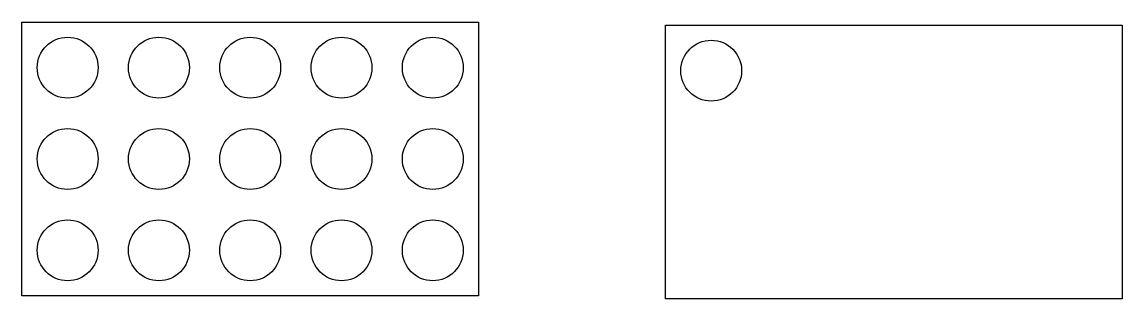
# Model space of a CAD drawing. Header units: millimetres. Extents: x 251 to 974, y 196 to 378.
import ezdxf

# ---------------------------------------------------------------- set-up
doc = ezdxf.new("R2010")
doc.units = ezdxf.units.MM

# ---------------------------------------------------------------- blocks, each defined once
blk = doc.blocks.new('*U1')
blk.add_circle((0, 0), 20)
blk = doc.blocks.new('*U2')
at = {"color": 0, "linetype": 'ByBlock', "lineweight": -2, "transparency": 16777216}
for p in [(0, 0), (60, 0), (120, 0), (180, 0), (240, 0), (0, -60, 60), (60, -60, 60), (120, -60, 60), (180, -60, 60), (240, -60, 60), (0, -120, 120), (60, -120, 120), (120, -120, 120), (180, -120, 120), (240, -120, 120)]:
    blk.add_blockref('*U1', p, dxfattribs=at)

msp = doc.modelspace()

# ---------------------------------------------------------------- linework, layer by layer
for points in [[(251, 378), (551, 378), (551, 198), (251, 198)], [(674, 376), (974, 376), (974, 196), (674, 196)]]:
    msp.add_lwpolyline(points, close=True)
msp.add_circle((704, 346), 20)

# ---------------------------------------------------------------- block references
msp.add_blockref('*U2', (281, 348))

doc.saveas('drawing.dxf')
